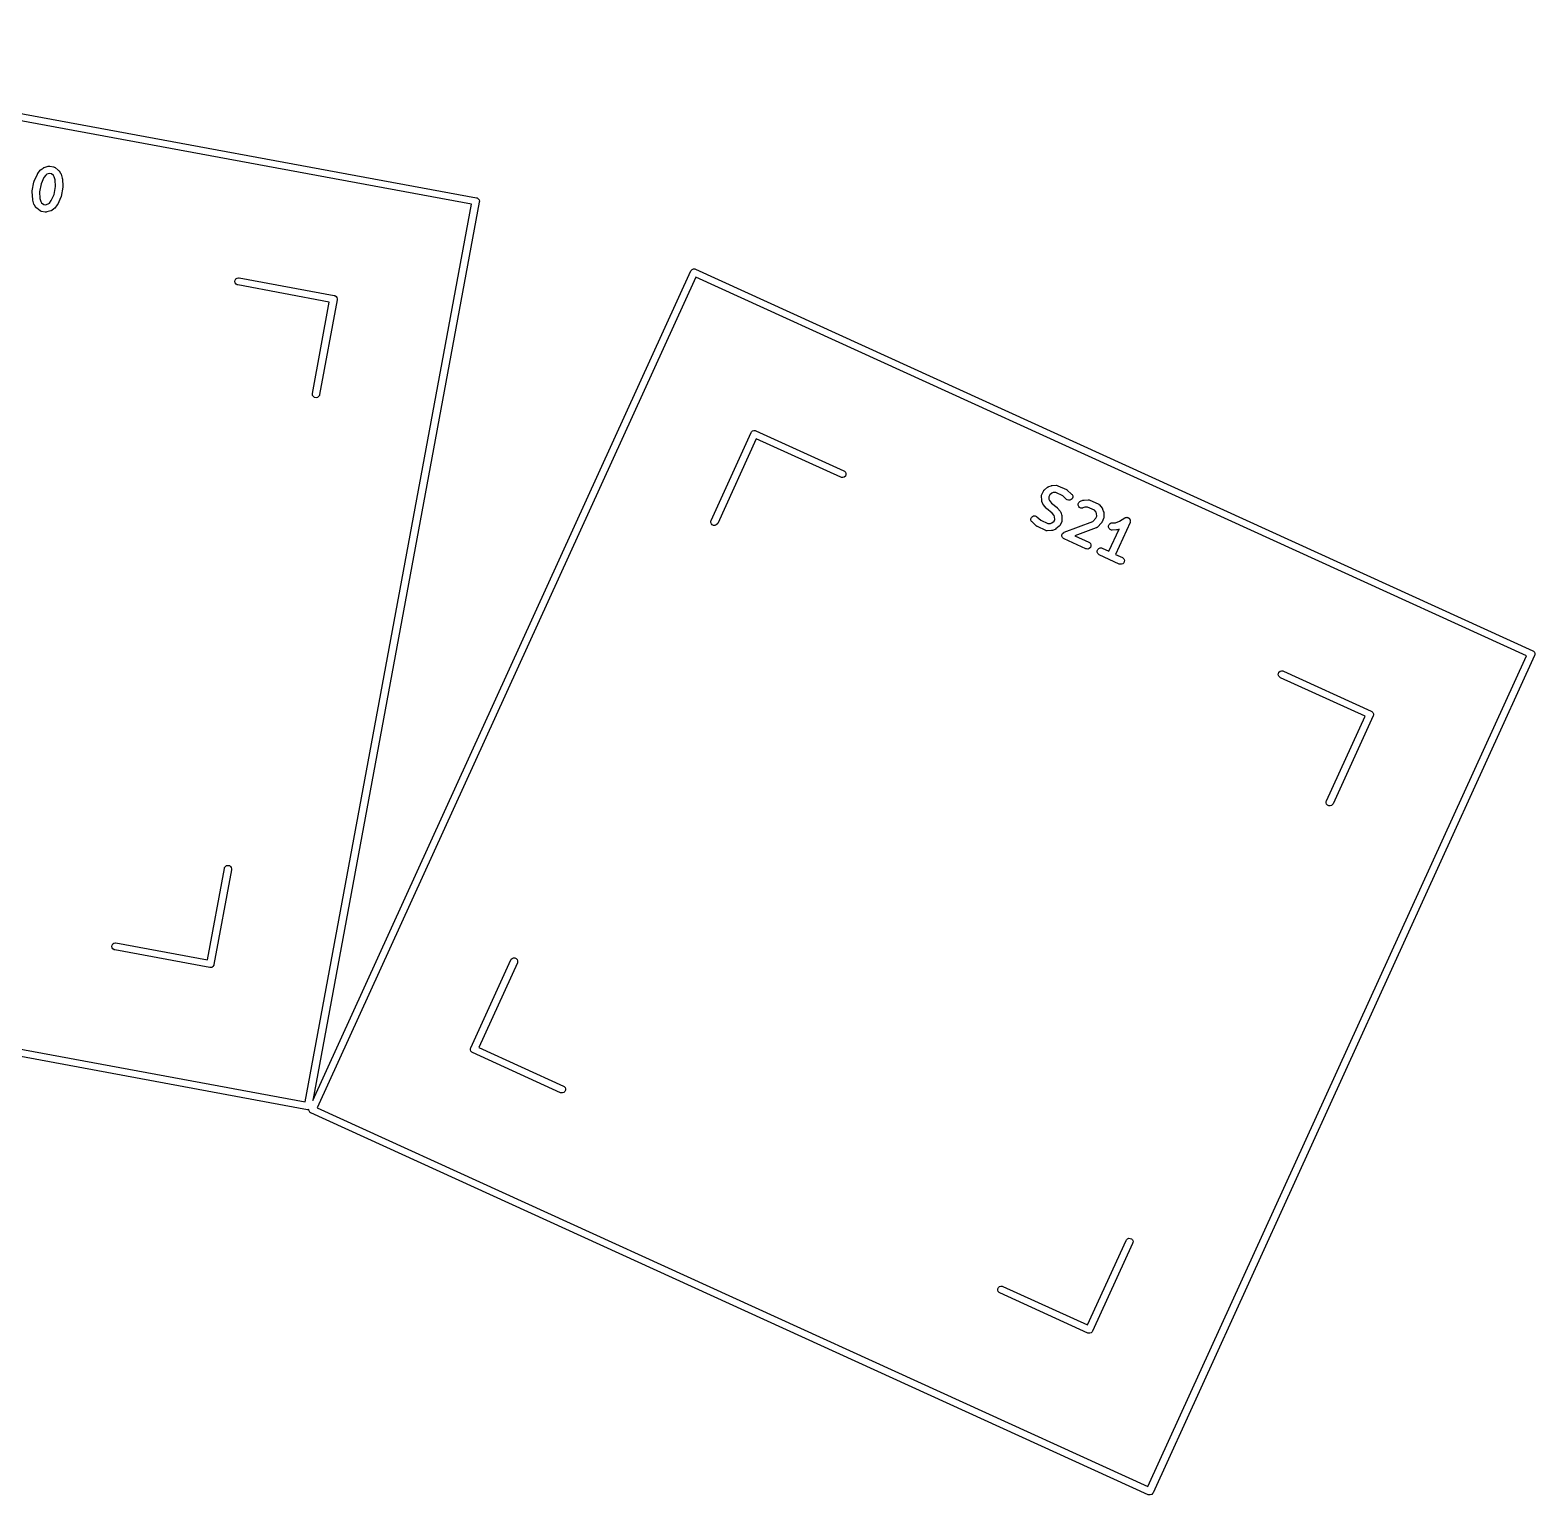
# Model space of a CAD drawing. Header units: inches. Extents: x 3.87 to 9.44, y -6.64 to -2.9.
# Drawn here: x 8.214 to 9.44, y -6.645 to -5.451 of the extents above; entities that cross this region are included whole.
import ezdxf

# ---------------------------------------------------------------- set-up
doc = ezdxf.new("R2010")
doc.units = ezdxf.units.IN
doc.header["$MEASUREMENT"] = 0
doc.layers.add('Dwgs.User', color=9, linetype='CONTINUOUS', true_color=0xc2c2c2)

msp = doc.modelspace()

# ---------------------------------------------------------------- linework, layer by layer
at = {"layer": 'Dwgs.User', "linetype": 'CONTINUOUS'}
for p, q in [((7.84, -5.4509), (8.5775, -5.5876)), ((8.5735, -5.5928), (7.8418, -5.4572)), ((8.217, -5.574), (8.2196, -5.5683)), ((8.2196, -5.5683), (8.2198, -5.5681)), ((8.2196, -5.5683), (8.2196, -5.5683)), ((8.2196, -5.5683), (8.2196, -5.5683)), ((8.2198, -5.5681), (8.2199, -5.5678)), ((8.2199, -5.5678), (8.222, -5.5651)), ((8.2199, -5.5678), (8.2199, -5.5678)), ((8.2199, -5.5678), (8.2199, -5.5678)), ((8.222, -5.5651), (8.2222, -5.5649)), ((8.2222, -5.5649), (8.2222, -5.5648)), ((8.2222, -5.5648), (8.2223, -5.5648)), ((8.2223, -5.5648), (8.2224, -5.5647)), ((8.2224, -5.5646), (8.2226, -5.5645)), ((8.2224, -5.5647), (8.2224, -5.5646)), ((8.2226, -5.5645), (8.2244, -5.5633)), ((8.2244, -5.5633), (8.2246, -5.5631)), ((8.2246, -5.5631), (8.2247, -5.5631)), ((8.2247, -5.5631), (8.2248, -5.563)), ((8.2248, -5.563), (8.2249, -5.563)), ((8.2249, -5.563), (8.225, -5.563)), ((8.225, -5.563), (8.2252, -5.5628)), ((8.2252, -5.5628), (8.2285, -5.5619)), ((8.2273, -5.5684), (8.2264, -5.569)), ((8.2294, -5.5678), (8.2273, -5.5684)), ((8.2285, -5.5619), (8.229, -5.5618)), ((8.229, -5.5618), (8.2291, -5.5618)), ((8.2291, -5.5618), (8.2292, -5.5618)), ((8.2292, -5.5618), (8.2298, -5.5619)), ((8.231, -5.5681), (8.2294, -5.5678)), ((8.2298, -5.5619), (8.2328, -5.5624)), ((8.2327, -5.5694), (8.231, -5.5681)), ((8.2328, -5.5624), (8.2333, -5.5626)), ((8.2333, -5.5626), (8.2334, -5.5626)), ((8.2334, -5.5626), (8.2335, -5.5626)), ((8.2335, -5.5626), (8.234, -5.5629)), ((8.234, -5.5629), (8.2367, -5.565)), ((8.2367, -5.565), (8.2369, -5.5652)), ((8.2369, -5.5652), (8.237, -5.5652)), ((8.237, -5.5652), (8.237, -5.5653)), ((8.237, -5.5653), (8.2371, -5.5654)), ((8.2371, -5.5654), (8.2372, -5.5654)), ((8.2372, -5.5654), (8.2373, -5.5657)), ((8.2373, -5.5657), (8.2385, -5.5674)), ((8.2385, -5.5674), (8.2387, -5.5677)), ((8.2387, -5.5677), (8.2387, -5.5677)), ((8.2387, -5.5677), (8.2388, -5.5678)), ((8.2388, -5.5678), (8.2388, -5.5679)), ((8.2388, -5.5679), (8.2388, -5.568)), ((8.2388, -5.568), (8.2389, -5.5683)), ((8.2389, -5.5683), (8.2399, -5.5715)), ((8.2155, -5.582), (8.2168, -5.5747)), ((8.2168, -5.5746), (8.2169, -5.5745)), ((8.2168, -5.5747), (8.2168, -5.5746)), ((8.2169, -5.5743), (8.217, -5.5741)), ((8.2169, -5.5745), (8.2169, -5.5743)), ((8.217, -5.5741), (8.217, -5.574)), ((8.217, -5.5741), (8.217, -5.5741)), ((8.2226, -5.5761), (8.2213, -5.5827)), ((8.2248, -5.5711), (8.2226, -5.5761)), ((8.2264, -5.569), (8.2248, -5.5711)), ((8.2334, -5.5704), (8.2327, -5.5694)), ((8.2332, -5.5849), (8.2345, -5.5783)), ((8.2341, -5.5728), (8.2334, -5.5704)), ((8.2345, -5.5783), (8.2341, -5.5728)), ((8.2403, -5.579), (8.239, -5.5864)), ((8.2399, -5.5715), (8.2399, -5.5715)), ((8.2399, -5.5715), (8.2399, -5.5715)), ((8.2399, -5.5715), (8.2399, -5.5718)), ((8.2399, -5.5718), (8.24, -5.572)), ((8.24, -5.572), (8.24, -5.5721)), ((8.24, -5.5721), (8.24, -5.5721)), ((8.24, -5.5721), (8.2404, -5.5783)), ((8.2404, -5.5786), (8.2403, -5.5789)), ((8.2403, -5.5789), (8.2403, -5.5789)), ((8.2403, -5.5789), (8.2403, -5.579)), ((8.2404, -5.5783), (8.2404, -5.5784)), ((8.2404, -5.5784), (8.2404, -5.5784)), ((8.2404, -5.5784), (8.2404, -5.5786)), ((8.2154, -5.5821), (8.2155, -5.582)), ((8.2154, -5.5822), (8.2154, -5.5821)), ((8.2154, -5.5824), (8.2154, -5.5822)), ((8.2154, -5.5826), (8.2154, -5.5824)), ((8.2154, -5.5827), (8.2154, -5.5826)), ((8.2154, -5.5826), (8.2154, -5.5826)), ((8.2158, -5.5889), (8.2154, -5.5827)), ((8.2158, -5.589), (8.2158, -5.5889)), ((8.2158, -5.5892), (8.2158, -5.589)), ((8.2158, -5.589), (8.2158, -5.589)), ((8.2159, -5.5895), (8.2158, -5.5892)), ((8.2159, -5.5896), (8.2159, -5.5895)), ((8.2159, -5.5895), (8.2159, -5.5895)), ((8.2168, -5.5928), (8.2159, -5.5896)), ((8.2169, -5.593), (8.2168, -5.5928)), ((8.217, -5.5931), (8.2169, -5.593)), ((8.217, -5.5932), (8.217, -5.5931)), ((8.217, -5.5933), (8.217, -5.5932)), ((8.2213, -5.5827), (8.2217, -5.5882)), ((8.2217, -5.5882), (8.2224, -5.5907)), ((8.2224, -5.5907), (8.223, -5.5916)), ((8.223, -5.5916), (8.2248, -5.5929)), ((8.2248, -5.5929), (8.2263, -5.5932)), ((8.2263, -5.5932), (8.2284, -5.5926)), ((8.2284, -5.5926), (8.2294, -5.592)), ((8.2294, -5.592), (8.2309, -5.5899)), ((8.2309, -5.5899), (8.2332, -5.5849)), ((8.2359, -5.5932), (8.2358, -5.5932)), ((8.236, -5.593), (8.2359, -5.5932)), ((8.2359, -5.5932), (8.2359, -5.5932)), ((8.2361, -5.5928), (8.236, -5.593)), ((8.2362, -5.5927), (8.2361, -5.5927)), ((8.2361, -5.5927), (8.2361, -5.5928)), ((8.2387, -5.5871), (8.2362, -5.5927)), ((8.2388, -5.587), (8.2387, -5.5871)), ((8.2389, -5.5867), (8.2388, -5.5869)), ((8.2388, -5.5869), (8.2388, -5.587)), ((8.239, -5.5864), (8.2389, -5.5865)), ((8.2389, -5.5865), (8.2389, -5.5865)), ((8.2389, -5.5865), (8.2389, -5.5867)), ((8.4379, -6.3245), (8.5735, -5.5928)), ((8.5798, -5.591), (8.4441, -6.3232)), ((8.5775, -5.5876), (8.578, -5.5877)), ((8.578, -5.5877), (8.579, -5.5883)), ((8.579, -5.5883), (8.5796, -5.5893)), ((8.5796, -5.5893), (8.5799, -5.5904)), ((8.5799, -5.5904), (8.5798, -5.591)), ((8.2171, -5.5934), (8.217, -5.5933)), ((8.2172, -5.5936), (8.2171, -5.5934)), ((8.2184, -5.5954), (8.2172, -5.5936)), ((8.2186, -5.5956), (8.2184, -5.5954)), ((8.2187, -5.5957), (8.2186, -5.5956)), ((8.2188, -5.5958), (8.2187, -5.5957)), ((8.2187, -5.5957), (8.2187, -5.5957)), ((8.2189, -5.5959), (8.2188, -5.5958)), ((8.2191, -5.5961), (8.2189, -5.5959)), ((8.2218, -5.5981), (8.2191, -5.5961)), ((8.2223, -5.5984), (8.2218, -5.5981)), ((8.2224, -5.5984), (8.2223, -5.5984)), ((8.2225, -5.5985), (8.2224, -5.5984)), ((8.223, -5.5986), (8.2225, -5.5985)), ((8.226, -5.5992), (8.223, -5.5986)), ((8.2265, -5.5992), (8.226, -5.5992)), ((8.2266, -5.5992), (8.2265, -5.5992)), ((8.2267, -5.5992), (8.2266, -5.5992)), ((8.2273, -5.5991), (8.2267, -5.5992)), ((8.2305, -5.5982), (8.2273, -5.5991)), ((8.2308, -5.5981), (8.2305, -5.5982)), ((8.2309, -5.5981), (8.2308, -5.5981)), ((8.231, -5.598), (8.2309, -5.5981)), ((8.2311, -5.598), (8.231, -5.598)), ((8.2314, -5.5978), (8.2311, -5.5979)), ((8.2311, -5.5979), (8.2311, -5.598)), ((8.2331, -5.5966), (8.2314, -5.5978)), ((8.2334, -5.5964), (8.2331, -5.5966)), ((8.2335, -5.5963), (8.2334, -5.5963)), ((8.2334, -5.5963), (8.2334, -5.5964)), ((8.2336, -5.5962), (8.2335, -5.5963)), ((8.2338, -5.5959), (8.2336, -5.5961)), ((8.2336, -5.5961), (8.2336, -5.5962)), ((8.2358, -5.5932), (8.2338, -5.5959)), ((8.3809, -5.6546), (8.3815, -5.6537)), ((8.3815, -5.6537), (8.3825, -5.653)), ((8.3825, -5.653), (8.3836, -5.6528)), ((8.3836, -5.6528), (8.3842, -5.6528)), ((8.3842, -5.6528), (8.4616, -5.6672)), ((8.4441, -6.3232), (8.7522, -5.6472)), ((8.7564, -5.6523), (8.4478, -6.3294)), ((8.7522, -5.6472), (8.7525, -5.6467)), ((8.7525, -5.6467), (8.7533, -5.6459)), ((8.7533, -5.6459), (8.7544, -5.6455)), ((8.7544, -5.6455), (8.7556, -5.6455)), ((8.7556, -5.6455), (8.7561, -5.6457)), ((8.7561, -5.6457), (9.4386, -5.9567)), ((9.4334, -5.9609), (8.7564, -5.6523)), ((8.3807, -5.6558), (8.3809, -5.6546)), ((8.3809, -5.6569), (8.3807, -5.6558)), ((8.3816, -5.6579), (8.3809, -5.6569)), ((8.3825, -5.6585), (8.3816, -5.6579)), ((8.3831, -5.6586), (8.3825, -5.6585)), ((8.4576, -5.6725), (8.3831, -5.6586)), ((8.4438, -5.747), (8.4576, -5.6725)), ((8.464, -5.6706), (8.4496, -5.748)), ((8.4616, -5.6672), (8.4622, -5.6673)), ((8.4622, -5.6673), (8.4631, -5.668)), ((8.4631, -5.668), (8.4638, -5.6689)), ((8.4638, -5.6689), (8.464, -5.67)), ((8.464, -5.67), (8.464, -5.6706)), ((8.4438, -5.7475), (8.4438, -5.747)), ((8.444, -5.7487), (8.4438, -5.7475)), ((8.4447, -5.7496), (8.444, -5.7487)), ((8.4456, -5.7503), (8.4447, -5.7496)), ((8.4468, -5.7505), (8.4456, -5.7503)), ((8.4479, -5.7502), (8.4468, -5.7505)), ((8.4488, -5.7496), (8.4479, -5.7502)), ((8.4495, -5.7486), (8.4488, -5.7496)), ((8.4496, -5.748), (8.4495, -5.7486)), ((8.8026, -5.7776), (8.8036, -5.7772)), ((8.8036, -5.7772), (8.8048, -5.7772)), ((8.8048, -5.7772), (8.8053, -5.7774)), ((8.7688, -5.8505), (8.8014, -5.7788)), ((8.8056, -5.784), (8.7742, -5.8529)), ((8.8014, -5.7788), (8.8017, -5.7783)), ((8.8017, -5.7783), (8.8026, -5.7776)), ((8.8053, -5.7774), (8.877, -5.81)), ((8.8745, -5.8154), (8.8056, -5.784)), ((8.877, -5.81), (8.8775, -5.8103)), ((8.8775, -5.8103), (8.8783, -5.8112)), ((8.8786, -5.8134), (8.8782, -5.8144)), ((8.8783, -5.8112), (8.8787, -5.8122)), ((8.8787, -5.8122), (8.8786, -5.8134)), ((8.8751, -5.8156), (8.8745, -5.8154)), ((8.8762, -5.8156), (8.8751, -5.8156)), ((8.8773, -5.8152), (8.8762, -5.8156)), ((8.8782, -5.8144), (8.8773, -5.8152)), ((9.0397, -5.8266), (9.04, -5.8261)), ((9.04, -5.826), (9.0401, -5.8259)), ((9.04, -5.8261), (9.04, -5.826)), ((9.0401, -5.8259), (9.0405, -5.8255)), ((9.0405, -5.8255), (9.0431, -5.8234)), ((9.0431, -5.8234), (9.0434, -5.8233)), ((9.0434, -5.8233), (9.0434, -5.8232)), ((9.0434, -5.8232), (9.0435, -5.8232)), ((9.0435, -5.8232), (9.0436, -5.8231)), ((9.0436, -5.8231), (9.0437, -5.8231)), ((9.0437, -5.8231), (9.0439, -5.823)), ((9.0439, -5.823), (9.0459, -5.8222)), ((9.0459, -5.8222), (9.0462, -5.8221)), ((9.0462, -5.8221), (9.0463, -5.8221)), ((9.0463, -5.8221), (9.0464, -5.8221)), ((9.0464, -5.8221), (9.0465, -5.8221)), ((9.0465, -5.8221), (9.0466, -5.8221)), ((9.0466, -5.8221), (9.0468, -5.822)), ((9.0468, -5.822), (9.0502, -5.8219)), ((9.0502, -5.8219), (9.0508, -5.822)), ((9.0508, -5.822), (9.0509, -5.822)), ((9.0509, -5.822), (9.051, -5.822)), ((9.051, -5.822), (9.0515, -5.8222)), ((9.0515, -5.8222), (9.0584, -5.8253)), ((9.0584, -5.8253), (9.0586, -5.8254)), ((9.0586, -5.8254), (9.0587, -5.8255)), ((9.0587, -5.8255), (9.0588, -5.8255)), ((9.0588, -5.8255), (9.0589, -5.8256)), ((9.0589, -5.8256), (9.0589, -5.8256)), ((9.0589, -5.8256), (9.0591, -5.8258)), ((9.0591, -5.8258), (9.0626, -5.829)), ((9.0382, -5.8299), (9.0384, -5.8293)), ((9.0382, -5.83), (9.0382, -5.8299)), ((9.0382, -5.8301), (9.0382, -5.83)), ((9.0382, -5.8307), (9.0382, -5.8301)), ((9.0383, -5.834), (9.0382, -5.8307)), ((9.0383, -5.8343), (9.0383, -5.834)), ((9.0383, -5.8344), (9.0383, -5.8343)), ((9.0383, -5.8345), (9.0383, -5.8344)), ((9.0384, -5.8346), (9.0383, -5.8345)), ((9.0384, -5.8293), (9.0397, -5.8266)), ((9.0384, -5.8347), (9.0384, -5.8346)), ((9.0385, -5.835), (9.0384, -5.8347)), ((9.0392, -5.8369), (9.0385, -5.835)), ((9.0393, -5.8372), (9.0392, -5.8369)), ((9.0394, -5.8373), (9.0393, -5.8372)), ((9.0394, -5.8374), (9.0394, -5.8373)), ((9.0395, -5.8375), (9.0394, -5.8374)), ((9.0397, -5.8378), (9.0395, -5.8375)), ((9.0395, -5.8375), (9.0395, -5.8375)), ((9.0418, -5.8404), (9.0397, -5.8378)), ((9.0448, -5.8297), (9.0441, -5.8312)), ((9.0441, -5.8312), (9.0442, -5.8333)), ((9.0442, -5.8333), (9.0446, -5.8344)), ((9.0446, -5.8344), (9.0462, -5.8364)), ((9.0465, -5.8283), (9.0448, -5.8297)), ((9.0462, -5.8364), (9.0508, -5.8401)), ((9.0475, -5.8279), (9.0465, -5.8283)), ((9.0497, -5.8278), (9.0475, -5.8279)), ((9.0555, -5.8305), (9.0497, -5.8278)), ((9.0586, -5.8334), (9.0555, -5.8305)), ((9.0591, -5.8337), (9.0586, -5.8334)), ((9.0601, -5.8341), (9.0591, -5.8337)), ((9.0613, -5.8341), (9.0601, -5.8341)), ((9.0623, -5.8336), (9.0613, -5.8341)), ((9.0631, -5.8328), (9.0623, -5.8336)), ((9.0626, -5.829), (9.063, -5.8295)), ((9.063, -5.8295), (9.0635, -5.8305)), ((9.0635, -5.8317), (9.0631, -5.8328)), ((9.0635, -5.8305), (9.0635, -5.8317)), ((9.068, -5.8369), (9.0685, -5.8358)), ((9.068, -5.838), (9.068, -5.8369)), ((9.0684, -5.8391), (9.068, -5.838)), ((9.0685, -5.8358), (9.0693, -5.835)), ((9.0693, -5.835), (9.0699, -5.8348)), ((9.0699, -5.8348), (9.0719, -5.834)), ((9.0719, -5.834), (9.0721, -5.834)), ((9.0721, -5.834), (9.0722, -5.8339)), ((9.0722, -5.8339), (9.0723, -5.8339)), ((9.0723, -5.8339), (9.0724, -5.8339)), ((9.0724, -5.8339), (9.0725, -5.8339)), ((9.0725, -5.8339), (9.0728, -5.8339)), ((9.0728, -5.8339), (9.0761, -5.8337)), ((9.0761, -5.8337), (9.0767, -5.8338)), ((9.0767, -5.8338), (9.0768, -5.8338)), ((9.0768, -5.8338), (9.0769, -5.8338)), ((9.0769, -5.8338), (9.0775, -5.834)), ((9.0775, -5.834), (9.0843, -5.8371)), ((9.0843, -5.8371), (9.0848, -5.8374)), ((9.0848, -5.8374), (9.0849, -5.8375)), ((9.0849, -5.8375), (9.085, -5.8375)), ((9.085, -5.8375), (9.0854, -5.8379)), ((9.0854, -5.8379), (9.0875, -5.8405)), ((8.7686, -5.851), (8.7688, -5.8505)), ((9.0295, -5.8492), (9.0299, -5.8481)), ((9.0295, -5.8504), (9.0295, -5.8492)), ((9.03, -5.8514), (9.0295, -5.8504)), ((9.0299, -5.8481), (9.0307, -5.8473)), ((9.0307, -5.8473), (9.0317, -5.8468)), ((9.0317, -5.8468), (9.0329, -5.8468)), ((9.0329, -5.8468), (9.034, -5.8472)), ((9.034, -5.8472), (9.0344, -5.8475)), ((9.0344, -5.8475), (9.0375, -5.8504)), ((9.0375, -5.8504), (9.0433, -5.853)), ((9.042, -5.8406), (9.0418, -5.8404)), ((9.0418, -5.8404), (9.0418, -5.8404)), ((9.0418, -5.8404), (9.0418, -5.8404)), ((9.0422, -5.8408), (9.042, -5.8406)), ((9.0468, -5.8445), (9.0422, -5.8408)), ((9.0422, -5.8408), (9.0422, -5.8408)), ((9.0422, -5.8408), (9.0422, -5.8408)), ((9.0484, -5.8465), (9.0468, -5.8445)), ((9.0483, -5.8512), (9.0489, -5.8497)), ((9.0488, -5.8475), (9.0484, -5.8465)), ((9.0489, -5.8497), (9.0488, -5.8475)), ((9.0508, -5.8401), (9.0508, -5.8401)), ((9.0508, -5.8401), (9.0508, -5.8401)), ((9.0508, -5.8401), (9.051, -5.8403)), ((9.051, -5.8403), (9.0512, -5.8405)), ((9.0512, -5.8405), (9.0512, -5.8405)), ((9.0512, -5.8405), (9.0512, -5.8405)), ((9.0512, -5.8405), (9.0533, -5.8431)), ((9.0533, -5.8431), (9.0535, -5.8434)), ((9.0535, -5.8434), (9.0535, -5.8434)), ((9.0535, -5.8434), (9.0536, -5.8435)), ((9.0536, -5.8435), (9.0536, -5.8436)), ((9.0536, -5.8436), (9.0537, -5.8437)), ((9.0537, -5.8437), (9.0538, -5.8439)), ((9.0538, -5.8439), (9.0545, -5.8459)), ((9.0545, -5.8459), (9.0546, -5.8462)), ((9.0546, -5.8462), (9.0546, -5.8463)), ((9.0546, -5.8463), (9.0547, -5.8464)), ((9.0547, -5.8464), (9.0547, -5.8465)), ((9.0547, -5.8465), (9.0547, -5.8466)), ((9.0547, -5.8466), (9.0547, -5.8469)), ((9.0547, -5.8469), (9.0548, -5.8502)), ((9.0548, -5.8502), (9.0548, -5.8508)), ((9.0548, -5.8508), (9.0548, -5.8509)), ((9.0692, -5.8399), (9.0684, -5.8391)), ((9.0702, -5.8404), (9.0692, -5.8399)), ((9.0714, -5.8405), (9.0702, -5.8404)), ((9.0719, -5.8403), (9.0714, -5.8405)), ((9.0735, -5.8397), (9.0719, -5.8403)), ((9.0756, -5.8397), (9.0735, -5.8397)), ((9.0812, -5.8422), (9.0756, -5.8397)), ((9.0799, -5.8514), (9.0823, -5.8488)), ((9.0826, -5.8439), (9.0812, -5.8422)), ((9.0823, -5.8488), (9.0831, -5.8471)), ((9.083, -5.845), (9.0826, -5.8439)), ((9.0831, -5.8471), (9.083, -5.845)), ((9.0875, -5.8405), (9.0876, -5.8408)), ((9.0887, -5.849), (9.0875, -5.8517)), ((9.0876, -5.8408), (9.0877, -5.8408)), ((9.0877, -5.8408), (9.0877, -5.8409)), ((9.0877, -5.8409), (9.0878, -5.841)), ((9.0878, -5.841), (9.0878, -5.8411)), ((9.0878, -5.8411), (9.0879, -5.8414)), ((9.0879, -5.8414), (9.0887, -5.8434)), ((9.0887, -5.8434), (9.0888, -5.8436)), ((9.0889, -5.8484), (9.0887, -5.849)), ((9.0888, -5.8436), (9.0888, -5.8437)), ((9.0888, -5.8437), (9.0888, -5.8438)), ((9.0888, -5.8438), (9.0888, -5.8439)), ((9.0888, -5.8439), (9.0888, -5.844)), ((9.0888, -5.844), (9.0889, -5.8443)), ((9.0889, -5.8443), (9.089, -5.8476)), ((9.089, -5.8476), (9.0889, -5.8482)), ((9.0889, -5.8482), (9.0889, -5.8483)), ((9.0889, -5.8483), (9.0889, -5.8484)), ((9.1017, -5.8512), (9.1061, -5.8485)), ((9.1061, -5.8485), (9.1066, -5.8482)), ((9.1061, -5.8485), (9.1061, -5.8485)), ((9.1061, -5.8485), (9.1061, -5.8485)), ((9.1061, -5.8485), (9.1061, -5.8485)), ((9.1066, -5.8482), (9.1069, -5.8482)), ((9.1069, -5.8482), (9.1072, -5.8481)), ((9.1072, -5.8481), (9.1074, -5.8481)), ((9.1074, -5.8481), (9.1077, -5.848)), ((9.1077, -5.848), (9.108, -5.8481)), ((9.108, -5.8481), (9.1083, -5.8481)), ((9.1083, -5.8481), (9.1086, -5.8482)), ((9.1086, -5.8482), (9.1088, -5.8483)), ((9.1088, -5.8483), (9.1091, -5.8485)), ((9.1091, -5.8485), (9.1094, -5.8486)), ((9.1094, -5.8486), (9.1095, -5.8488)), ((9.1095, -5.8488), (9.1098, -5.849)), ((9.1098, -5.849), (9.1099, -5.8492)), ((9.1099, -5.8492), (9.1101, -5.8494)), ((9.1101, -5.8494), (9.1102, -5.8497)), ((9.1102, -5.8497), (9.1104, -5.85)), ((9.1104, -5.85), (9.1104, -5.8502)), ((9.1104, -5.8502), (9.1105, -5.8505)), ((9.1105, -5.8505), (9.1105, -5.8508)), ((9.1105, -5.8508), (9.1106, -5.8511)), ((8.7686, -5.8522), (8.7686, -5.851)), ((8.769, -5.8533), (8.7686, -5.8522)), ((8.7697, -5.8541), (8.769, -5.8533)), ((8.7708, -5.8546), (8.7697, -5.8541)), ((8.7719, -5.8546), (8.7708, -5.8546)), ((8.773, -5.8542), (8.7719, -5.8546)), ((8.7739, -5.8534), (8.773, -5.8542)), ((8.7742, -5.8529), (8.7739, -5.8534)), ((9.0304, -5.8518), (9.03, -5.8514)), ((9.0339, -5.8551), (9.0304, -5.8518)), ((9.0341, -5.8552), (9.0339, -5.8551)), ((9.0342, -5.8553), (9.0341, -5.8552)), ((9.0342, -5.8554), (9.0342, -5.8553)), ((9.0343, -5.8554), (9.0342, -5.8554)), ((9.0344, -5.8554), (9.0343, -5.8554)), ((9.0347, -5.8556), (9.0344, -5.8554)), ((9.0415, -5.8587), (9.0347, -5.8556)), ((9.042, -5.8589), (9.0415, -5.8587)), ((9.0421, -5.8589), (9.042, -5.8589)), ((9.0422, -5.8589), (9.0421, -5.8589)), ((9.0428, -5.859), (9.0422, -5.8589)), ((9.0462, -5.8588), (9.0428, -5.859)), ((9.0433, -5.853), (9.0455, -5.853)), ((9.0455, -5.853), (9.0466, -5.8526)), ((9.0465, -5.8588), (9.0462, -5.8588)), ((9.0466, -5.8588), (9.0465, -5.8588)), ((9.0465, -5.8588), (9.0465, -5.8588)), ((9.0466, -5.8526), (9.0483, -5.8512)), ((9.0467, -5.8588), (9.0466, -5.8588)), ((9.0468, -5.8587), (9.0467, -5.8588)), ((9.0471, -5.8587), (9.0468, -5.8587)), ((9.0491, -5.8579), (9.0471, -5.8587)), ((9.0493, -5.8578), (9.0491, -5.8579)), ((9.0494, -5.8578), (9.0493, -5.8578)), ((9.0495, -5.8577), (9.0494, -5.8578)), ((9.0496, -5.8577), (9.0495, -5.8577)), ((9.0497, -5.8576), (9.0496, -5.8577)), ((9.0499, -5.8574), (9.0497, -5.8576)), ((9.0525, -5.8553), (9.0499, -5.8574)), ((9.0529, -5.8549), (9.0525, -5.8553)), ((9.053, -5.8548), (9.0529, -5.8549)), ((9.0533, -5.8543), (9.053, -5.8548)), ((9.053, -5.8548), (9.053, -5.8548)), ((9.0546, -5.8515), (9.0533, -5.8543)), ((9.0548, -5.851), (9.0546, -5.8515)), ((9.0548, -5.8509), (9.0548, -5.851)), ((9.0548, -5.8622), (9.0553, -5.8611)), ((9.0548, -5.8633), (9.0548, -5.8622)), ((9.0553, -5.8611), (9.0562, -5.8603)), ((9.0562, -5.8603), (9.0567, -5.8601)), ((9.0562, -5.8603), (9.0562, -5.8603)), ((9.0567, -5.8601), (9.0799, -5.8514)), ((9.0826, -5.8567), (9.0654, -5.8631)), ((9.0831, -5.8565), (9.0826, -5.8567)), ((9.0832, -5.8564), (9.0831, -5.8565)), ((9.0833, -5.8563), (9.0832, -5.8564)), ((9.0837, -5.856), (9.0833, -5.8563)), ((9.0869, -5.8525), (9.0837, -5.856)), ((9.0871, -5.8522), (9.0869, -5.8525)), ((9.0872, -5.8522), (9.0871, -5.8522)), ((9.0873, -5.852), (9.0872, -5.8521)), ((9.0872, -5.8521), (9.0872, -5.8522)), ((9.0875, -5.8517), (9.0873, -5.8519)), ((9.0873, -5.8519), (9.0873, -5.852)), ((9.0928, -5.855), (9.0932, -5.8539)), ((9.0928, -5.8561), (9.0928, -5.855)), ((9.0933, -5.8572), (9.0928, -5.8561)), ((9.0931, -5.8757), (9.1014, -5.8576)), ((9.0932, -5.8539), (9.094, -5.853)), ((9.0942, -5.858), (9.0933, -5.8572)), ((9.094, -5.853), (9.095, -5.8526)), ((9.0952, -5.8584), (9.0942, -5.858)), ((9.095, -5.8526), (9.0956, -5.8525)), ((9.0958, -5.8584), (9.0952, -5.8584)), ((9.0956, -5.8525), (9.0985, -5.8524)), ((9.0992, -5.8583), (9.0958, -5.8584)), ((9.0985, -5.8524), (9.1017, -5.8512)), ((9.1103, -5.8522), (9.0985, -5.8782)), ((9.0995, -5.8582), (9.0992, -5.8583)), ((9.0996, -5.8582), (9.0995, -5.8582)), ((9.0995, -5.8582), (9.0995, -5.8582)), ((9.0997, -5.8582), (9.0996, -5.8582)), ((9.0998, -5.8582), (9.0997, -5.8582)), ((9.1001, -5.8581), (9.0998, -5.8582)), ((9.1014, -5.8576), (9.1001, -5.8581)), ((9.1105, -5.8517), (9.1103, -5.8522)), ((9.1103, -5.8522), (9.1103, -5.8522)), ((9.1103, -5.8522), (9.1103, -5.8522)), ((9.1103, -5.8522), (9.1103, -5.8522)), ((9.1106, -5.8511), (9.1105, -5.8514)), ((9.1105, -5.8514), (9.1105, -5.8517)), ((9.0552, -5.8644), (9.0548, -5.8633)), ((9.056, -5.8653), (9.0552, -5.8644)), ((9.0565, -5.8655), (9.056, -5.8653)), ((9.0742, -5.8736), (9.0565, -5.8655)), ((9.0654, -5.8631), (9.0767, -5.8683)), ((9.0748, -5.8738), (9.0742, -5.8736)), ((9.0759, -5.8739), (9.0748, -5.8738)), ((9.077, -5.8735), (9.0759, -5.8739)), ((9.0767, -5.8683), (9.0772, -5.8685)), ((9.0779, -5.8727), (9.077, -5.8735)), ((9.0772, -5.8685), (9.078, -5.8694)), ((9.0783, -5.8716), (9.0779, -5.8727)), ((9.078, -5.8694), (9.0784, -5.8705)), ((9.0784, -5.8705), (9.0783, -5.8716)), ((9.0835, -5.8752), (9.084, -5.8742)), ((9.0835, -5.8764), (9.0835, -5.8752)), ((9.084, -5.8742), (9.0848, -5.8734)), ((9.0848, -5.8734), (9.0859, -5.873)), ((9.0859, -5.873), (9.0871, -5.873)), ((9.0871, -5.873), (9.0876, -5.8732)), ((9.0876, -5.8732), (9.0931, -5.8757)), ((9.0839, -5.8775), (9.0835, -5.8764)), ((9.0847, -5.8783), (9.0839, -5.8775)), ((9.0852, -5.8786), (9.0847, -5.8783)), ((9.1015, -5.8861), (9.0852, -5.8786)), ((9.0985, -5.8782), (9.104, -5.8807)), ((9.1021, -5.8863), (9.1015, -5.8861)), ((9.1032, -5.8863), (9.1021, -5.8863)), ((9.1043, -5.8859), (9.1032, -5.8863)), ((9.104, -5.8807), (9.1045, -5.881)), ((9.1052, -5.8851), (9.1043, -5.8859)), ((9.1045, -5.881), (9.1053, -5.8818)), ((9.1056, -5.8841), (9.1052, -5.8851)), ((9.1053, -5.8818), (9.1057, -5.8829)), ((9.1057, -5.8829), (9.1056, -5.8841)), ((9.1249, -6.638), (9.4334, -5.9609)), ((9.44, -5.9606), (9.129, -6.6431)), ((9.4386, -5.9567), (9.4391, -5.957)), ((9.4391, -5.957), (9.4399, -5.9579)), ((9.4399, -5.9579), (9.4403, -5.9589)), ((9.4402, -5.9601), (9.44, -5.9606)), ((9.4403, -5.9589), (9.4402, -5.9601)), ((9.2325, -5.9735), (9.2336, -5.9731)), ((9.2336, -5.9731), (9.2347, -5.9731)), ((9.2347, -5.9731), (9.2353, -5.9733)), ((9.2353, -5.9733), (9.3069, -6.006)), ((9.2311, -5.9765), (9.2312, -5.9753)), ((9.2315, -5.9775), (9.2311, -5.9765)), ((9.2312, -5.9753), (9.2316, -5.9743)), ((9.2323, -5.9784), (9.2315, -5.9775)), ((9.2316, -5.9743), (9.2325, -5.9735)), ((9.2328, -5.9787), (9.2323, -5.9784)), ((9.3018, -6.0101), (9.2328, -5.9787)), ((9.2703, -6.0791), (9.3018, -6.0101)), ((9.3084, -6.0099), (9.2757, -6.0815)), ((9.3069, -6.006), (9.3074, -6.0062)), ((9.3074, -6.0062), (9.3082, -6.0071)), ((9.3082, -6.0071), (9.3086, -6.0082)), ((9.3086, -6.0093), (9.3084, -6.0099)), ((9.3086, -6.0082), (9.3086, -6.0093)), ((9.2701, -6.0796), (9.2703, -6.0791)), ((9.2701, -6.0808), (9.2701, -6.0796)), ((9.2705, -6.0818), (9.2701, -6.0808)), ((9.2713, -6.0827), (9.2705, -6.0818)), ((9.2723, -6.0832), (9.2713, -6.0827)), ((9.2735, -6.0832), (9.2723, -6.0832)), ((9.2746, -6.0828), (9.2735, -6.0832)), ((9.2754, -6.082), (9.2746, -6.0828)), ((9.2757, -6.0815), (9.2754, -6.082)), ((8.3722, -6.1335), (8.3729, -6.1326)), ((8.3729, -6.1326), (8.3738, -6.1319)), ((8.3738, -6.1319), (8.3749, -6.1317)), ((8.3749, -6.1317), (8.3761, -6.1319)), ((8.3761, -6.1319), (8.377, -6.1325)), ((8.377, -6.1325), (8.3777, -6.1335)), ((8.3583, -6.2086), (8.3721, -6.1341)), ((8.3779, -6.1352), (8.3635, -6.2126)), ((8.3721, -6.1341), (8.3722, -6.1335)), ((8.3777, -6.1335), (8.3779, -6.1346)), ((8.3779, -6.1346), (8.3779, -6.1352)), ((8.4397, -6.3308), (7.7023, -6.1941)), ((7.7062, -6.1889), (8.4379, -6.3245)), ((8.2802, -6.1977), (8.2805, -6.1966)), ((8.2805, -6.1989), (8.2802, -6.1977)), ((8.2805, -6.1966), (8.2811, -6.1956)), ((8.2811, -6.1998), (8.2805, -6.1989)), ((8.2811, -6.1956), (8.282, -6.195)), ((8.2821, -6.2004), (8.2811, -6.1998)), ((8.282, -6.195), (8.2832, -6.1947)), ((8.2827, -6.2006), (8.2821, -6.2004)), ((8.3601, -6.2149), (8.2827, -6.2006)), ((8.2832, -6.1947), (8.2837, -6.1948)), ((8.2837, -6.1948), (8.3583, -6.2086)), ((8.3607, -6.215), (8.3601, -6.2149)), ((8.3618, -6.2148), (8.3607, -6.215)), ((8.3627, -6.2141), (8.3618, -6.2148)), ((8.3634, -6.2131), (8.3627, -6.2141)), ((8.3635, -6.2126), (8.3634, -6.2131)), ((8.5729, -6.2804), (8.6055, -6.2087)), ((8.6109, -6.2112), (8.5795, -6.2802)), ((8.6055, -6.2087), (8.6058, -6.2082)), ((8.6058, -6.2082), (8.6067, -6.2075)), ((8.6067, -6.2075), (8.6077, -6.2071)), ((8.6077, -6.2071), (8.6089, -6.2071)), ((8.6089, -6.2071), (8.6099, -6.2076)), ((8.6099, -6.2076), (8.6107, -6.2084)), ((8.6107, -6.2084), (8.6111, -6.2095)), ((8.6111, -6.2106), (8.6109, -6.2112)), ((8.6111, -6.2095), (8.6111, -6.2106)), ((8.5726, -6.2821), (8.5727, -6.2809)), ((8.573, -6.2832), (8.5726, -6.2821)), ((8.5727, -6.2809), (8.5729, -6.2804)), ((8.5738, -6.284), (8.573, -6.2832)), ((8.5743, -6.2843), (8.5738, -6.284)), ((8.646, -6.317), (8.5743, -6.2843)), ((8.5795, -6.2802), (8.6484, -6.3116)), ((8.6488, -6.3168), (8.6477, -6.3172)), ((8.6484, -6.3116), (8.6489, -6.3119)), ((8.6496, -6.316), (8.6488, -6.3168)), ((8.6489, -6.3119), (8.6497, -6.3127)), ((8.6501, -6.315), (8.6496, -6.316)), ((8.6497, -6.3127), (8.6501, -6.3138)), ((8.6501, -6.3138), (8.6501, -6.315)), ((8.6465, -6.3171), (8.646, -6.317)), ((8.6477, -6.3172), (8.6465, -6.3171)), ((8.4403, -6.3309), (8.4397, -6.3308)), ((8.441, -6.3307), (8.4403, -6.3309)), ((8.441, -6.3313), (8.441, -6.3307)), ((8.4414, -6.3324), (8.441, -6.3313)), ((8.4421, -6.3333), (8.4414, -6.3324)), ((8.4426, -6.3335), (8.4421, -6.3333)), ((9.1251, -6.6446), (8.4426, -6.3335)), ((8.4478, -6.3294), (9.1249, -6.638)), ((9.0756, -6.5063), (9.1071, -6.4373)), ((9.1071, -6.4373), (9.1074, -6.4368)), ((9.1074, -6.4368), (9.1082, -6.436)), ((9.1082, -6.436), (9.1093, -6.4356)), ((9.1093, -6.4356), (9.1104, -6.4357)), ((9.1104, -6.4357), (9.1115, -6.4361)), ((9.1115, -6.4361), (9.1123, -6.437)), ((9.1123, -6.437), (9.1127, -6.4381)), ((9.1126, -6.4392), (9.1124, -6.4398)), ((9.1127, -6.4381), (9.1126, -6.4392)), ((9.1124, -6.4398), (9.0798, -6.5114)), ((9.0026, -6.4769), (9.0031, -6.4758)), ((9.0031, -6.4758), (9.0039, -6.475)), ((9.0039, -6.475), (9.005, -6.4746)), ((9.005, -6.4746), (9.0061, -6.4747)), ((9.0061, -6.4747), (9.0067, -6.4749)), ((9.0067, -6.4749), (9.0756, -6.5063)), ((9.0025, -6.478), (9.0026, -6.4769)), ((9.0029, -6.4791), (9.0025, -6.478)), ((9.0037, -6.4799), (9.0029, -6.4791)), ((9.0042, -6.4802), (9.0037, -6.4799)), ((9.0759, -6.5129), (9.0042, -6.4802)), ((9.0764, -6.5131), (9.0759, -6.5129)), ((9.0776, -6.5131), (9.0764, -6.5131)), ((9.0787, -6.5127), (9.0776, -6.5131)), ((9.0795, -6.5119), (9.0787, -6.5127)), ((9.0798, -6.5114), (9.0795, -6.5119)), ((9.1257, -6.6447), (9.1251, -6.6446)), ((9.1268, -6.6448), (9.1257, -6.6447)), ((9.1279, -6.6444), (9.1268, -6.6448)), ((9.1287, -6.6436), (9.1279, -6.6444)), ((9.129, -6.6431), (9.1287, -6.6436))]:
    msp.add_line(p, q, dxfattribs=at)

doc.saveas('drawing.dxf')
